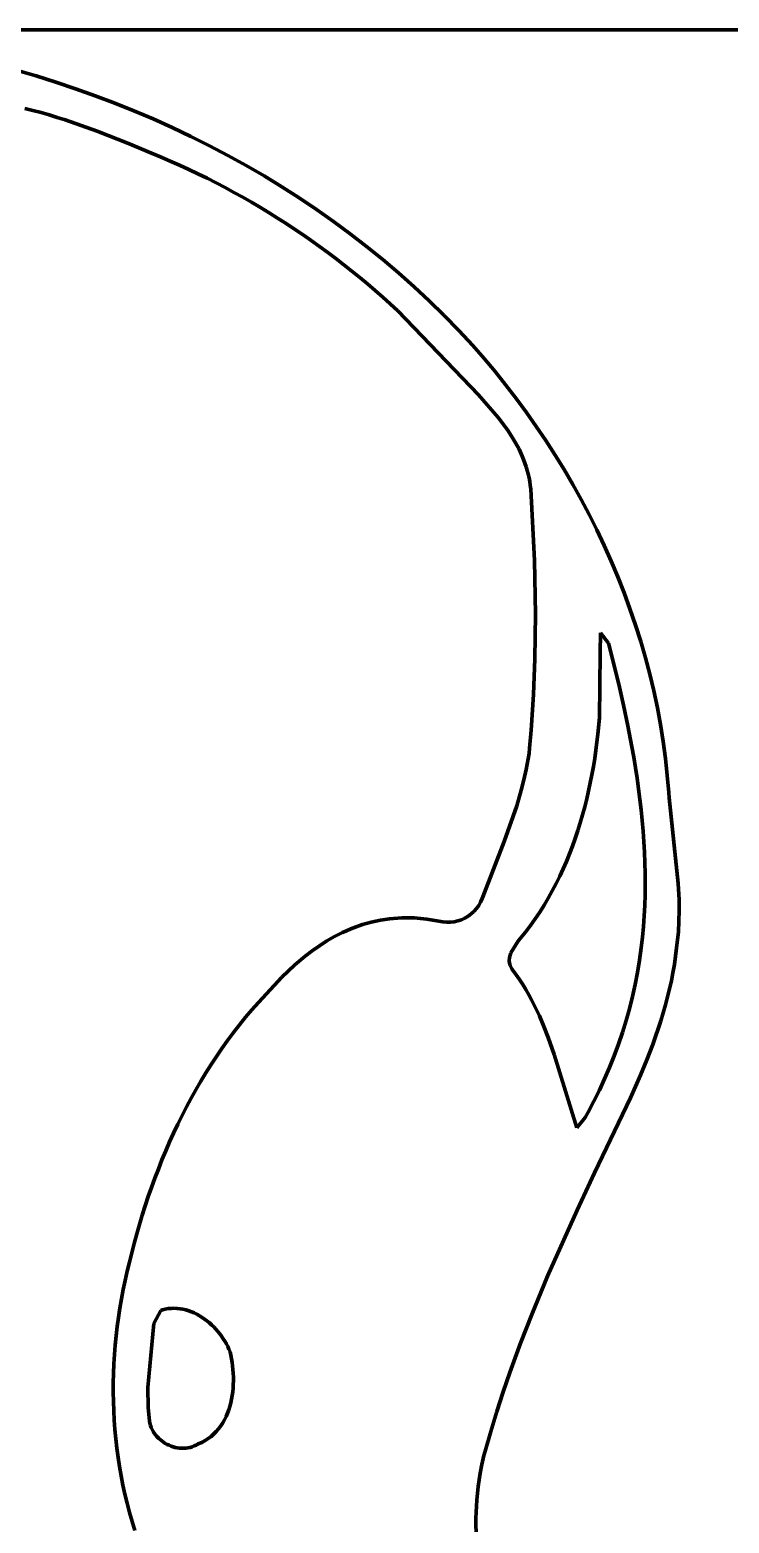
# Model space of a CAD drawing. Header units: millimetres. Extents: x 0 to 14, y 0 to 17.6.
# Drawn here: x 6.941 to 8.891, y 13.397 to 17.556 of the extents above; entities that cross this region are included whole.
import ezdxf

# ---------------------------------------------------------------- set-up
doc = ezdxf.new("R2010")
doc.units = ezdxf.units.MM
doc.layers.add('color#010506ff', color=7, linetype='CONTINUOUS', lineweight=100)
doc.layers.add('color#ffffffff', color=7, linetype='CONTINUOUS', lineweight=100)

msp = doc.modelspace()

# ---------------------------------------------------------------- linework, layer by layer
at = {"layer": 'color#010506ff'}
for p, q in [((6.9032, 17.4435), (6.9588, 17.4274)), ((6.9588, 17.4274), (7.0141, 17.4101)), ((7.0141, 17.4101), (7.0691, 17.3917)), ((7.0691, 17.3917), (7.1237, 17.3722)), ((7.1237, 17.3722), (7.1779, 17.3517)), ((7.1779, 17.3517), (7.2317, 17.3301)), ((6.9501, 17.3311), (6.9274, 17.3367)), ((6.9728, 17.325), (6.9501, 17.3311)), ((6.9953, 17.3186), (6.9728, 17.325)), ((7.0178, 17.3118), (6.9953, 17.3186)), ((7.0402, 17.3047), (7.0178, 17.3118)), ((7.0848, 17.2896), (7.0402, 17.3047)), ((7.2317, 17.3301), (7.285, 17.3074)), ((7.285, 17.3074), (7.3379, 17.2836)), ((7.129, 17.2735), (7.0848, 17.2896)), ((7.2164, 17.2391), (7.129, 17.2735)), ((7.3379, 17.2836), (7.3903, 17.2588)), ((7.3903, 17.2588), (7.4421, 17.2329)), ((7.281, 17.2121), (7.2164, 17.2391)), ((7.4421, 17.2329), (7.4934, 17.2059)), ((7.3071, 17.2013), (7.281, 17.2121)), ((7.333, 17.1901), (7.3071, 17.2013)), ((7.3588, 17.1786), (7.333, 17.1901)), ((7.3845, 17.1668), (7.3588, 17.1786)), ((7.4934, 17.2059), (7.5441, 17.1779)), ((7.5441, 17.1779), (7.5942, 17.1488)), ((7.41, 17.1547), (7.3845, 17.1668)), ((7.4354, 17.1422), (7.41, 17.1547)), ((7.4605, 17.1295), (7.4354, 17.1422)), ((7.5942, 17.1488), (7.6437, 17.1187)), ((7.4856, 17.1164), (7.4605, 17.1295)), ((7.5104, 17.103), (7.4856, 17.1164)), ((7.5351, 17.0893), (7.5104, 17.103)), ((7.6437, 17.1187), (7.6924, 17.0875)), ((7.5597, 17.0753), (7.5351, 17.0893)), ((7.584, 17.061), (7.5597, 17.0753)), ((7.6082, 17.0464), (7.584, 17.061)), ((7.6924, 17.0875), (7.7405, 17.0553)), ((7.7405, 17.0553), (7.7878, 17.022)), ((7.6322, 17.0315), (7.6082, 17.0464)), ((7.6559, 17.0163), (7.6322, 17.0315)), ((7.6795, 17.0007), (7.6559, 17.0163)), ((7.7878, 17.022), (7.8344, 16.9877)), ((7.7029, 16.9849), (7.6795, 17.0007)), ((7.7261, 16.9688), (7.7029, 16.9849)), ((7.7491, 16.9525), (7.7261, 16.9688)), ((7.8344, 16.9877), (7.8802, 16.9523)), ((7.7719, 16.9358), (7.7491, 16.9525)), ((7.7945, 16.9188), (7.7719, 16.9358)), ((7.8802, 16.9523), (7.9252, 16.9159)), ((7.8168, 16.9016), (7.7945, 16.9188)), ((7.839, 16.884), (7.8168, 16.9016)), ((7.9252, 16.9159), (7.9693, 16.8785)), ((7.8609, 16.8662), (7.839, 16.884)), ((7.8826, 16.8481), (7.8609, 16.8662)), ((7.904, 16.8297), (7.8826, 16.8481)), ((7.9693, 16.8785), (8.0126, 16.8401)), ((7.9252, 16.8111), (7.904, 16.8297)), ((7.9462, 16.7922), (7.9252, 16.8111)), ((8.0126, 16.8401), (8.055, 16.8006)), ((7.9669, 16.773), (7.9462, 16.7922)), ((8.1919, 16.5396), (7.9669, 16.773)), ((8.055, 16.8006), (8.0965, 16.7601)), ((8.0965, 16.7601), (8.1369, 16.7187)), ((8.1369, 16.7187), (8.1765, 16.6761)), ((8.1765, 16.6761), (8.2077, 16.6403)), ((8.2077, 16.6403), (8.2383, 16.6037)), ((8.2383, 16.6037), (8.2681, 16.5665)), ((8.2681, 16.5665), (8.2972, 16.5287)), ((8.2473, 16.4759), (8.1919, 16.5396)), ((8.2972, 16.5287), (8.3255, 16.4903)), ((8.2727, 16.4417), (8.2473, 16.4759)), ((8.3255, 16.4903), (8.353, 16.4513)), ((8.2844, 16.424), (8.2727, 16.4417)), ((8.353, 16.4513), (8.3798, 16.4117)), ((8.2952, 16.4059), (8.2844, 16.424)), ((8.3051, 16.3874), (8.2952, 16.4059)), ((8.314, 16.3683), (8.3051, 16.3874)), ((8.3798, 16.4117), (8.4056, 16.3715)), ((8.318, 16.3586), (8.314, 16.3683)), ((8.3217, 16.3488), (8.318, 16.3586)), ((8.325, 16.3389), (8.3217, 16.3488)), ((8.4056, 16.3715), (8.4307, 16.3308)), ((8.328, 16.3288), (8.325, 16.3389)), ((8.3307, 16.3187), (8.328, 16.3288)), ((8.333, 16.3083), (8.3307, 16.3187)), ((8.3349, 16.2979), (8.333, 16.3083)), ((8.4307, 16.3308), (8.4548, 16.2896)), ((8.3365, 16.2873), (8.3349, 16.2979)), ((8.3376, 16.2766), (8.3365, 16.2873)), ((8.348, 16.0777), (8.3376, 16.2766)), ((8.4548, 16.2896), (8.4781, 16.2479)), ((8.4781, 16.2479), (8.5004, 16.2056)), ((8.5004, 16.2056), (8.5219, 16.163)), ((8.5219, 16.163), (8.5424, 16.1198)), ((8.5424, 16.1198), (8.5619, 16.0763)), ((8.3507, 15.9284), (8.348, 16.0777)), ((8.5619, 16.0763), (8.5804, 16.0323)), ((8.5804, 16.0323), (8.5979, 15.9879)), ((8.5979, 15.9879), (8.6144, 15.9432)), ((8.3493, 15.8039), (8.3507, 15.9284)), ((8.6144, 15.9432), (8.6299, 15.8981)), ((8.6299, 15.8981), (8.6442, 15.8526)), ((8.5319, 15.8764), (8.531, 15.8193)), ((8.5546, 15.8477), (8.5319, 15.8764)), ((8.5832, 15.733), (8.5546, 15.8477)), ((8.6442, 15.8526), (8.6575, 15.8069)), ((8.3454, 15.7044), (8.3493, 15.8039)), ((8.531, 15.8193), (8.5296, 15.6399)), ((8.6575, 15.8069), (8.6697, 15.7608)), ((8.5964, 15.6752), (8.5832, 15.733)), ((8.6697, 15.7608), (8.6808, 15.7144)), ((8.339, 15.6051), (8.3454, 15.7044)), ((8.6808, 15.7144), (8.6907, 15.6678)), ((8.5296, 15.6399), (8.5251, 15.5945)), ((8.6086, 15.6172), (8.5964, 15.6752)), ((8.6907, 15.6678), (8.6994, 15.6209)), ((8.3347, 15.5554), (8.339, 15.6051)), ((8.6198, 15.5589), (8.6086, 15.6172)), ((8.6994, 15.6209), (8.707, 15.5738)), ((8.3329, 15.5404), (8.3347, 15.5554)), ((8.5224, 15.5718), (8.5194, 15.5491)), ((8.5251, 15.5945), (8.5224, 15.5718)), ((8.625, 15.5297), (8.6198, 15.5589)), ((8.707, 15.5738), (8.7134, 15.5265)), ((8.3254, 15.496), (8.3307, 15.5255)), ((8.3307, 15.5255), (8.3329, 15.5404)), ((8.516, 15.5265), (8.5123, 15.5038)), ((8.5194, 15.5491), (8.516, 15.5265)), ((8.6298, 15.5005), (8.625, 15.5297)), ((8.7134, 15.5265), (8.7185, 15.479)), ((8.3189, 15.4667), (8.3254, 15.496)), ((8.5083, 15.4812), (8.5038, 15.4587)), ((8.5123, 15.5038), (8.5083, 15.4812)), ((8.6343, 15.4712), (8.6298, 15.5005)), ((8.6385, 15.4418), (8.6343, 15.4712)), ((8.7185, 15.479), (8.7224, 15.4313)), ((8.2987, 15.3946), (8.3115, 15.4377)), ((8.3115, 15.4377), (8.3189, 15.4667)), ((8.499, 15.4363), (8.4938, 15.4139)), ((8.5038, 15.4587), (8.499, 15.4363)), ((8.6422, 15.4124), (8.6385, 15.4418)), ((8.7224, 15.4313), (8.7238, 15.4164)), ((8.2636, 15.2955), (8.2987, 15.3946)), ((8.4882, 15.3916), (8.4822, 15.3695)), ((8.4938, 15.4139), (8.4882, 15.3916)), ((8.6456, 15.383), (8.6422, 15.4124)), ((8.7238, 15.4164), (8.749, 15.178)), ((8.4758, 15.3475), (8.469, 15.3256)), ((8.4822, 15.3695), (8.4758, 15.3475)), ((8.6486, 15.3536), (8.6456, 15.383)), ((8.6511, 15.3241), (8.6486, 15.3536)), ((8.469, 15.3256), (8.4617, 15.3039)), ((8.6532, 15.2947), (8.6511, 15.3241)), ((8.204, 15.1413), (8.2636, 15.2955)), ((8.454, 15.2824), (8.4458, 15.261)), ((8.4617, 15.3039), (8.454, 15.2824)), ((8.6548, 15.2651), (8.6532, 15.2947)), ((8.656, 15.2356), (8.6548, 15.2651)), ((8.4371, 15.2399), (8.428, 15.2189)), ((8.4458, 15.261), (8.4371, 15.2399)), ((8.6566, 15.2061), (8.656, 15.2356)), ((8.4184, 15.1982), (8.4083, 15.1778)), ((8.428, 15.2189), (8.4184, 15.1982)), ((8.6568, 15.1765), (8.6566, 15.2061)), ((8.2023, 15.1361), (8.204, 15.1413)), ((8.3866, 15.1377), (8.3749, 15.118)), ((8.3977, 15.1576), (8.3866, 15.1377)), ((8.4083, 15.1778), (8.3977, 15.1576)), ((8.6554, 15.1174), (8.6563, 15.147)), ((8.6563, 15.147), (8.6568, 15.1765)), ((8.749, 15.178), (8.7512, 15.1332)), ((8.1717, 15.0934), (8.1795, 15.1004)), ((8.1795, 15.1004), (8.1865, 15.1083)), ((8.1865, 15.1083), (8.1927, 15.1169)), ((8.1927, 15.1169), (8.198, 15.1262)), ((8.198, 15.1262), (8.2023, 15.1361)), ((8.3627, 15.0987), (8.35, 15.0796)), ((8.3749, 15.118), (8.3627, 15.0987)), ((8.6538, 15.0878), (8.6554, 15.1174)), ((8.7516, 15.1034), (8.751, 15.0735)), ((8.7512, 15.1332), (8.7516, 15.1034)), ((7.8358, 15.0517), (7.8438, 15.055)), ((7.8438, 15.055), (7.8683, 15.0638)), ((7.8683, 15.0638), (7.8932, 15.0709)), ((7.8932, 15.0709), (7.9185, 15.0763)), ((7.9185, 15.0763), (7.9442, 15.08)), ((7.9442, 15.08), (7.9786, 15.0825)), ((7.9786, 15.0825), (8.0132, 15.0822)), ((8.0132, 15.0822), (8.0477, 15.0793)), ((8.0477, 15.0793), (8.0819, 15.0737)), ((8.0819, 15.0737), (8.0872, 15.0724)), ((8.0872, 15.0724), (8.0926, 15.0714)), ((8.0926, 15.0714), (8.1033, 15.0703)), ((8.1033, 15.0703), (8.1139, 15.0705)), ((8.1139, 15.0705), (8.1244, 15.0717)), ((8.1244, 15.0717), (8.1347, 15.0741)), ((8.1347, 15.0741), (8.1447, 15.0775)), ((8.1447, 15.0775), (8.1542, 15.0818)), ((8.1542, 15.0818), (8.1632, 15.0872)), ((8.1632, 15.0872), (8.1717, 15.0934)), ((8.3367, 15.0609), (8.3229, 15.0426)), ((8.35, 15.0796), (8.3367, 15.0609)), ((8.649, 15.0287), (8.6517, 15.0583)), ((8.6517, 15.0583), (8.6538, 15.0878)), ((8.751, 15.0735), (8.7493, 15.0436)), ((7.7486, 15.0048), (7.7694, 15.0181)), ((7.7694, 15.0181), (7.7908, 15.0304)), ((7.7908, 15.0304), (7.8018, 15.0362)), ((7.8018, 15.0362), (7.813, 15.0417)), ((7.813, 15.0417), (7.8243, 15.0468)), ((7.8243, 15.0468), (7.8358, 15.0517)), ((8.3021, 15.0171), (8.2823, 14.9852)), ((8.3084, 15.0246), (8.3021, 15.0171)), ((8.3229, 15.0426), (8.3084, 15.0246)), ((8.6456, 14.9991), (8.649, 15.0287)), ((8.7463, 15.0137), (8.7443, 14.9987)), ((8.748, 15.0287), (8.7463, 15.0137)), ((8.7493, 15.0436), (8.748, 15.0287)), ((7.6804, 14.9517), (7.7088, 14.9756)), ((7.7088, 14.9756), (7.7284, 14.9906)), ((7.7284, 14.9906), (7.7486, 15.0048)), ((8.2786, 14.9726), (8.2779, 14.963)), ((8.2823, 14.9852), (8.2786, 14.9726)), ((8.6409, 14.9649), (8.6456, 14.9991)), ((8.7415, 14.9756), (8.7381, 14.9527)), ((8.7443, 14.9987), (8.7415, 14.9756)), ((7.6441, 14.9177), (7.6804, 14.9517)), ((8.2779, 14.963), (8.2785, 14.9566)), ((8.2785, 14.9566), (8.2802, 14.9502)), ((8.2802, 14.9502), (8.2831, 14.9439)), ((8.2831, 14.9439), (8.285, 14.9408)), ((8.285, 14.9408), (8.2872, 14.9377)), ((8.2872, 14.9377), (8.2971, 14.9243)), ((8.6288, 14.8968), (8.6353, 14.9308)), ((8.6353, 14.9308), (8.6409, 14.9649)), ((8.7341, 14.9298), (8.7297, 14.9072)), ((8.7381, 14.9527), (8.7341, 14.9298)), ((7.5683, 14.8358), (7.6441, 14.9177)), ((8.2971, 14.9243), (8.3066, 14.9107)), ((8.3066, 14.9107), (8.3156, 14.8968)), ((8.3156, 14.8968), (8.3242, 14.8828)), ((8.6213, 14.8631), (8.6288, 14.8968)), ((8.7297, 14.9072), (8.7247, 14.8846)), ((8.3242, 14.8828), (8.3324, 14.8686)), ((8.3324, 14.8686), (8.3402, 14.8541)), ((8.3402, 14.8541), (8.3477, 14.8395)), ((8.6129, 14.8296), (8.6213, 14.8631)), ((8.7193, 14.8622), (8.7134, 14.8399)), ((8.7247, 14.8846), (8.7193, 14.8622)), ((7.5256, 14.7844), (7.5427, 14.8056)), ((7.5427, 14.8056), (7.5603, 14.8265)), ((7.5603, 14.8265), (7.5683, 14.8358)), ((8.3477, 14.8395), (8.3549, 14.8248)), ((8.3549, 14.8248), (8.3617, 14.8099)), ((8.3617, 14.8099), (8.3746, 14.7797)), ((8.6036, 14.7963), (8.6129, 14.8296)), ((8.7071, 14.8178), (8.7004, 14.7958)), ((8.7134, 14.8399), (8.7071, 14.8178)), ((7.509, 14.7629), (7.5256, 14.7844)), ((8.3746, 14.7797), (8.3864, 14.749)), ((8.5822, 14.7306), (8.5933, 14.7633)), ((8.5933, 14.7633), (8.6036, 14.7963)), ((8.6933, 14.7738), (8.6859, 14.752)), ((8.7004, 14.7958), (8.6933, 14.7738)), ((7.477, 14.7189), (7.4927, 14.741)), ((7.4927, 14.741), (7.509, 14.7629)), ((8.3864, 14.749), (8.4028, 14.7022)), ((8.5703, 14.6982), (8.5822, 14.7306)), ((8.6781, 14.7303), (8.6616, 14.6872)), ((8.6859, 14.752), (8.6781, 14.7303)), ((7.4467, 14.6737), (7.4616, 14.6964)), ((7.4616, 14.6964), (7.477, 14.7189)), ((8.4028, 14.7022), (8.4664, 14.4974)), ((8.5574, 14.6661), (8.5703, 14.6982)), ((8.6616, 14.6872), (8.644, 14.6445)), ((7.4181, 14.6275), (7.4322, 14.6508)), ((7.4322, 14.6508), (7.4467, 14.6737)), ((8.5437, 14.6344), (8.5574, 14.6661)), ((8.644, 14.6445), (8.616, 14.5809)), ((7.3912, 14.5803), (7.4045, 14.604)), ((7.4045, 14.604), (7.4181, 14.6275)), ((8.5139, 14.572), (8.5292, 14.603)), ((8.5292, 14.603), (8.5437, 14.6344)), ((7.366, 14.5322), (7.3784, 14.5564)), ((7.3784, 14.5564), (7.3912, 14.5803)), ((8.4978, 14.5415), (8.5139, 14.572)), ((8.616, 14.5809), (8.5157, 14.3728)), ((7.3539, 14.5078), (7.366, 14.5322)), ((8.4664, 14.4974), (8.4894, 14.5264)), ((8.4894, 14.5264), (8.4978, 14.5415)), ((7.3311, 14.4584), (7.3423, 14.4832)), ((7.3423, 14.4832), (7.3539, 14.5078)), ((7.3098, 14.4083), (7.3202, 14.4335)), ((7.3202, 14.4335), (7.3311, 14.4584)), ((7.2997, 14.3831), (7.3098, 14.4083)), ((7.2806, 14.332), (7.29, 14.3576)), ((7.29, 14.3576), (7.2997, 14.3831)), ((8.5157, 14.3728), (8.4668, 14.2686)), ((7.2631, 14.2805), (7.2717, 14.3063)), ((7.2717, 14.3063), (7.2806, 14.332)), ((7.2548, 14.2545), (7.2631, 14.2805)), ((8.4668, 14.2686), (8.3848, 14.0845)), ((7.2394, 14.2024), (7.247, 14.2285)), ((7.247, 14.2285), (7.2548, 14.2545)), ((7.2323, 14.1761), (7.2394, 14.2024)), ((7.2189, 14.1235), (7.2254, 14.1499)), ((7.2254, 14.1499), (7.2323, 14.1761)), ((7.207, 14.0727), (7.2128, 14.0982)), ((7.2128, 14.0982), (7.2189, 14.1235)), ((7.2017, 14.0472), (7.207, 14.0727)), ((8.3848, 14.0845), (8.3407, 13.9781)), ((7.1925, 13.9958), (7.1969, 14.0216)), ((7.1969, 14.0216), (7.2017, 14.0472)), ((7.1885, 13.97), (7.1925, 13.9958)), ((7.3063, 13.9888), (7.287, 13.9524)), ((7.3108, 13.9909), (7.3063, 13.9888)), ((7.3191, 13.9929), (7.3108, 13.9909)), ((7.3274, 13.9942), (7.3191, 13.9929)), ((7.3357, 13.995), (7.3274, 13.9942)), ((7.344, 13.9951), (7.3357, 13.995)), ((7.3522, 13.9948), (7.344, 13.9951)), ((7.3603, 13.9938), (7.3522, 13.9948)), ((7.3683, 13.9924), (7.3603, 13.9938)), ((7.3763, 13.9905), (7.3683, 13.9924)), ((7.3842, 13.9882), (7.3763, 13.9905)), ((7.3919, 13.9854), (7.3842, 13.9882)), ((7.3995, 13.9821), (7.3919, 13.9854)), ((7.407, 13.9785), (7.3995, 13.9821)), ((7.4143, 13.9744), (7.407, 13.9785)), ((7.4215, 13.97), (7.4143, 13.9744)), ((8.3407, 13.9781), (8.3094, 13.8977)), ((7.182, 13.9182), (7.185, 13.9441)), ((7.185, 13.9441), (7.1885, 13.97)), ((7.287, 13.9524), (7.2703, 13.7748)), ((7.4285, 13.9653), (7.4215, 13.97)), ((7.4352, 13.9602), (7.4285, 13.9653)), ((7.4418, 13.9548), (7.4352, 13.9602)), ((7.4482, 13.9492), (7.4418, 13.9548)), ((7.4543, 13.9433), (7.4482, 13.9492)), ((7.4601, 13.9371), (7.4543, 13.9433)), ((7.4657, 13.9307), (7.4601, 13.9371)), ((7.1774, 13.8662), (7.1795, 13.8922)), ((7.1795, 13.8922), (7.182, 13.9182)), ((7.4711, 13.9241), (7.4657, 13.9307)), ((7.4761, 13.9173), (7.4711, 13.9241)), ((7.4808, 13.9103), (7.4761, 13.9173)), ((7.4853, 13.9032), (7.4808, 13.9103)), ((7.4894, 13.896), (7.4853, 13.9032)), ((7.4931, 13.8887), (7.4894, 13.896)), ((8.3094, 13.8977), (8.2798, 13.8166)), ((7.1758, 13.8401), (7.1774, 13.8662)), ((7.4965, 13.8812), (7.4931, 13.8887)), ((7.4996, 13.8738), (7.4965, 13.8812)), ((7.5017, 13.8643), (7.4996, 13.8738)), ((7.5036, 13.8546), (7.5017, 13.8643)), ((7.5052, 13.8447), (7.5036, 13.8546)), ((7.1741, 13.788), (7.1747, 13.814)), ((7.1747, 13.814), (7.1758, 13.8401)), ((7.5066, 13.8347), (7.5052, 13.8447)), ((7.5076, 13.8245), (7.5066, 13.8347)), ((7.5083, 13.8142), (7.5076, 13.8245)), ((7.5088, 13.8038), (7.5083, 13.8142)), ((8.2798, 13.8166), (8.261, 13.7622)), ((7.174, 13.7619), (7.1741, 13.788)), ((7.2703, 13.7748), (7.2712, 13.7185)), ((7.5069, 13.7622), (7.5079, 13.7726)), ((7.5079, 13.7726), (7.5085, 13.783)), ((7.5085, 13.783), (7.5088, 13.7934)), ((7.5088, 13.7934), (7.5088, 13.8038)), ((7.1744, 13.7358), (7.174, 13.7619)), ((7.1752, 13.7097), (7.1744, 13.7358)), ((7.4989, 13.7219), (7.5015, 13.7317)), ((7.5015, 13.7317), (7.5037, 13.7418)), ((7.5037, 13.7418), (7.5055, 13.752)), ((7.5055, 13.752), (7.5069, 13.7622)), ((8.261, 13.7622), (8.2432, 13.7075)), ((7.1766, 13.6837), (7.1752, 13.7097)), ((7.1785, 13.6577), (7.1766, 13.6837)), ((7.2712, 13.7185), (7.2748, 13.681)), ((7.479, 13.6759), (7.4839, 13.6846)), ((7.4839, 13.6846), (7.4883, 13.6935)), ((7.4883, 13.6935), (7.4923, 13.7027)), ((7.4923, 13.7027), (7.4958, 13.7122)), ((7.4958, 13.7122), (7.4989, 13.7219)), ((8.2432, 13.7075), (8.2263, 13.6525)), ((7.1809, 13.6317), (7.1785, 13.6577)), ((7.2748, 13.681), (7.2761, 13.6749)), ((7.2761, 13.6749), (7.2778, 13.669)), ((7.2778, 13.669), (7.2799, 13.6633)), ((7.2799, 13.6633), (7.2824, 13.6578)), ((7.2824, 13.6578), (7.2852, 13.6525)), ((7.2852, 13.6525), (7.2884, 13.6475)), ((7.2884, 13.6475), (7.292, 13.6426)), ((7.292, 13.6426), (7.2958, 13.638)), ((7.4466, 13.6386), (7.4542, 13.6452)), ((7.4542, 13.6452), (7.4611, 13.6523)), ((7.4611, 13.6523), (7.4676, 13.6598)), ((7.4676, 13.6598), (7.4735, 13.6677)), ((7.4735, 13.6677), (7.479, 13.6759)), ((8.2263, 13.6525), (8.2104, 13.5971)), ((7.1838, 13.6058), (7.1809, 13.6317)), ((7.1873, 13.58), (7.1838, 13.6058)), ((7.2958, 13.638), (7.2999, 13.6337)), ((7.2999, 13.6337), (7.3043, 13.6296)), ((7.3043, 13.6296), (7.309, 13.6258)), ((7.309, 13.6258), (7.3138, 13.6223)), ((7.3138, 13.6223), (7.3189, 13.6191)), ((7.3189, 13.6191), (7.3241, 13.6162)), ((7.3241, 13.6162), (7.3295, 13.6136)), ((7.3295, 13.6136), (7.3351, 13.6114)), ((7.3351, 13.6114), (7.3408, 13.6095)), ((7.3408, 13.6095), (7.3465, 13.6079)), ((7.3465, 13.6079), (7.3524, 13.6067)), ((7.3524, 13.6067), (7.3583, 13.6059)), ((7.3583, 13.6059), (7.3643, 13.6055)), ((7.3643, 13.6055), (7.3702, 13.6055)), ((7.3702, 13.6055), (7.3762, 13.6058)), ((7.3762, 13.6058), (7.3821, 13.6067)), ((7.3821, 13.6067), (7.388, 13.6079)), ((7.388, 13.6079), (7.3939, 13.6096)), ((7.3939, 13.6096), (7.3996, 13.6117)), ((7.3996, 13.6117), (7.4053, 13.6143)), ((7.4053, 13.6143), (7.4108, 13.6174)), ((7.4108, 13.6174), (7.4206, 13.6218)), ((7.4206, 13.6218), (7.4299, 13.6269)), ((7.4299, 13.6269), (7.4385, 13.6325)), ((7.4385, 13.6325), (7.4466, 13.6386)), ((7.1912, 13.5542), (7.1873, 13.58)), ((8.2014, 13.5604), (8.1965, 13.5357)), ((8.2072, 13.5849), (8.2014, 13.5604)), ((8.2104, 13.5971), (8.2072, 13.5849)), ((7.1958, 13.5285), (7.1912, 13.5542)), ((7.2008, 13.5029), (7.1958, 13.5285)), ((8.1965, 13.5357), (8.1909, 13.4985)), ((7.2064, 13.4775), (7.2008, 13.5029)), ((7.2125, 13.4521), (7.2064, 13.4775)), ((8.1909, 13.4985), (8.1871, 13.4611)), ((7.2192, 13.4268), (7.2125, 13.4521)), ((8.1871, 13.4611), (8.1843, 13.4109)), ((7.2264, 13.4017), (7.2192, 13.4268)), ((7.2342, 13.3768), (7.2264, 13.4017)), ((8.1843, 13.4109), (8.1883, 13.2349))]:
    msp.add_line(p, q, dxfattribs=at)
at = {"layer": 'color#ffffffff'}
for p, q in [((0, 17.5556), (14.0139, 17.5556)), ((6.9588, 17.4274), (6.9032, 17.4435)), ((7.0141, 17.4101), (6.9588, 17.4274)), ((7.0691, 17.3917), (7.0141, 17.4101)), ((7.1237, 17.3722), (7.0691, 17.3917)), ((7.1779, 17.3517), (7.1237, 17.3722)), ((7.2317, 17.3301), (7.1779, 17.3517)), ((6.9274, 17.3367), (6.9501, 17.3311)), ((6.9501, 17.3311), (6.9728, 17.325)), ((6.9728, 17.325), (6.9953, 17.3186)), ((6.9953, 17.3186), (7.0178, 17.3118)), ((7.0178, 17.3118), (7.0402, 17.3047)), ((7.0402, 17.3047), (7.0848, 17.2896)), ((7.285, 17.3074), (7.2317, 17.3301)), ((7.3379, 17.2836), (7.285, 17.3074)), ((7.0848, 17.2896), (7.129, 17.2735)), ((7.129, 17.2735), (7.2164, 17.2391)), ((7.3903, 17.2588), (7.3379, 17.2836)), ((7.4421, 17.2329), (7.3903, 17.2588)), ((7.2164, 17.2391), (7.281, 17.2121)), ((7.4934, 17.2059), (7.4421, 17.2329)), ((7.281, 17.2121), (7.3071, 17.2013)), ((7.3071, 17.2013), (7.333, 17.1901)), ((7.333, 17.1901), (7.3588, 17.1786)), ((7.3588, 17.1786), (7.3845, 17.1668)), ((7.5441, 17.1779), (7.4934, 17.2059)), ((7.5942, 17.1488), (7.5441, 17.1779)), ((7.3845, 17.1668), (7.41, 17.1547)), ((7.41, 17.1547), (7.4354, 17.1422)), ((7.4354, 17.1422), (7.4605, 17.1295)), ((7.6437, 17.1187), (7.5942, 17.1488)), ((7.4605, 17.1295), (7.4856, 17.1164)), ((7.4856, 17.1164), (7.5104, 17.103)), ((7.5104, 17.103), (7.5351, 17.0893)), ((7.6924, 17.0875), (7.6437, 17.1187)), ((7.5351, 17.0893), (7.5597, 17.0753)), ((7.5597, 17.0753), (7.584, 17.061)), ((7.584, 17.061), (7.6082, 17.0464)), ((7.7405, 17.0553), (7.6924, 17.0875)), ((7.7878, 17.022), (7.7405, 17.0553)), ((7.6082, 17.0464), (7.6322, 17.0315)), ((7.6322, 17.0315), (7.6559, 17.0163)), ((7.6559, 17.0163), (7.6795, 17.0007)), ((7.8344, 16.9877), (7.7878, 17.022)), ((7.6795, 17.0007), (7.7029, 16.9849)), ((7.7029, 16.9849), (7.7261, 16.9688)), ((7.7261, 16.9688), (7.7491, 16.9525)), ((7.8802, 16.9523), (7.8344, 16.9877)), ((7.7491, 16.9525), (7.7719, 16.9358)), ((7.7719, 16.9358), (7.7945, 16.9188)), ((7.9252, 16.9159), (7.8802, 16.9523)), ((7.7945, 16.9188), (7.8168, 16.9016)), ((7.8168, 16.9016), (7.839, 16.884)), ((7.9693, 16.8785), (7.9252, 16.9159)), ((7.839, 16.884), (7.8609, 16.8662)), ((7.8609, 16.8662), (7.8826, 16.8481)), ((7.8826, 16.8481), (7.904, 16.8297)), ((8.0126, 16.8401), (7.9693, 16.8785)), ((7.904, 16.8297), (7.9252, 16.8111)), ((7.9252, 16.8111), (7.9462, 16.7922)), ((8.055, 16.8006), (8.0126, 16.8401)), ((7.9462, 16.7922), (7.9669, 16.773)), ((7.9669, 16.773), (8.1919, 16.5396)), ((8.0965, 16.7601), (8.055, 16.8006)), ((8.1369, 16.7187), (8.0965, 16.7601)), ((8.1765, 16.6761), (8.1369, 16.7187)), ((8.2077, 16.6403), (8.1765, 16.6761)), ((8.2383, 16.6037), (8.2077, 16.6403)), ((8.2681, 16.5665), (8.2383, 16.6037)), ((8.2972, 16.5287), (8.2681, 16.5665)), ((8.1919, 16.5396), (8.2473, 16.4759)), ((8.3255, 16.4903), (8.2972, 16.5287)), ((8.2473, 16.4759), (8.2727, 16.4417)), ((8.353, 16.4513), (8.3255, 16.4903)), ((8.2727, 16.4417), (8.2844, 16.424)), ((8.3798, 16.4117), (8.353, 16.4513)), ((8.2844, 16.424), (8.2952, 16.4059)), ((8.2952, 16.4059), (8.3051, 16.3874)), ((8.3051, 16.3874), (8.314, 16.3683)), ((8.4056, 16.3715), (8.3798, 16.4117)), ((8.314, 16.3683), (8.318, 16.3586)), ((8.318, 16.3586), (8.3217, 16.3488)), ((8.3217, 16.3488), (8.325, 16.3389)), ((8.4307, 16.3308), (8.4056, 16.3715)), ((8.325, 16.3389), (8.328, 16.3288)), ((8.328, 16.3288), (8.3307, 16.3187)), ((8.3307, 16.3187), (8.333, 16.3083)), ((8.333, 16.3083), (8.3349, 16.2979)), ((8.4548, 16.2896), (8.4307, 16.3308)), ((8.3349, 16.2979), (8.3365, 16.2873)), ((8.3365, 16.2873), (8.3376, 16.2766)), ((8.3376, 16.2766), (8.348, 16.0777)), ((8.4781, 16.2479), (8.4548, 16.2896)), ((8.5004, 16.2056), (8.4781, 16.2479)), ((8.5219, 16.163), (8.5004, 16.2056)), ((8.5424, 16.1198), (8.5219, 16.163)), ((8.5619, 16.0763), (8.5424, 16.1198)), ((8.348, 16.0777), (8.3507, 15.9284)), ((8.5804, 16.0323), (8.5619, 16.0763)), ((8.5979, 15.9879), (8.5804, 16.0323)), ((8.6144, 15.9432), (8.5979, 15.9879)), ((8.3507, 15.9284), (8.3493, 15.8039)), ((8.6299, 15.8981), (8.6144, 15.9432)), ((8.6442, 15.8526), (8.6299, 15.8981)), ((8.531, 15.8193), (8.5319, 15.8764)), ((8.5319, 15.8764), (8.5546, 15.8477)), ((8.5546, 15.8477), (8.5832, 15.733)), ((8.6575, 15.8069), (8.6442, 15.8526)), ((8.3493, 15.8039), (8.3454, 15.7044)), ((8.5296, 15.6399), (8.531, 15.8193)), ((8.6697, 15.7608), (8.6575, 15.8069)), ((8.5832, 15.733), (8.5964, 15.6752)), ((8.6808, 15.7144), (8.6697, 15.7608)), ((8.3454, 15.7044), (8.339, 15.6051)), ((8.6907, 15.6678), (8.6808, 15.7144)), ((8.5251, 15.5945), (8.5296, 15.6399)), ((8.5964, 15.6752), (8.6086, 15.6172)), ((8.6994, 15.6209), (8.6907, 15.6678)), ((8.339, 15.6051), (8.3347, 15.5554)), ((8.6086, 15.6172), (8.6198, 15.5589)), ((8.707, 15.5738), (8.6994, 15.6209)), ((8.3347, 15.5554), (8.3329, 15.5404)), ((8.5194, 15.5491), (8.5224, 15.5718)), ((8.5224, 15.5718), (8.5251, 15.5945)), ((8.6198, 15.5589), (8.625, 15.5297)), ((8.7134, 15.5265), (8.707, 15.5738)), ((8.3307, 15.5255), (8.3254, 15.496)), ((8.3329, 15.5404), (8.3307, 15.5255)), ((8.5123, 15.5038), (8.516, 15.5265)), ((8.516, 15.5265), (8.5194, 15.5491)), ((8.625, 15.5297), (8.6298, 15.5005)), ((8.7185, 15.479), (8.7134, 15.5265)), ((8.3254, 15.496), (8.3189, 15.4667)), ((8.5038, 15.4587), (8.5083, 15.4812)), ((8.5083, 15.4812), (8.5123, 15.5038)), ((8.6298, 15.5005), (8.6343, 15.4712)), ((8.6343, 15.4712), (8.6385, 15.4418)), ((8.7224, 15.4313), (8.7185, 15.479)), ((8.3115, 15.4377), (8.2987, 15.3946)), ((8.3189, 15.4667), (8.3115, 15.4377)), ((8.4938, 15.4139), (8.499, 15.4363)), ((8.499, 15.4363), (8.5038, 15.4587)), ((8.6385, 15.4418), (8.6422, 15.4124)), ((8.7238, 15.4164), (8.7224, 15.4313)), ((8.2987, 15.3946), (8.2636, 15.2955)), ((8.4822, 15.3695), (8.4882, 15.3916)), ((8.4882, 15.3916), (8.4938, 15.4139)), ((8.6422, 15.4124), (8.6456, 15.383)), ((8.749, 15.178), (8.7238, 15.4164)), ((8.469, 15.3256), (8.4758, 15.3475)), ((8.4758, 15.3475), (8.4822, 15.3695)), ((8.6456, 15.383), (8.6486, 15.3536)), ((8.6486, 15.3536), (8.6511, 15.3241)), ((8.4617, 15.3039), (8.469, 15.3256)), ((8.6511, 15.3241), (8.6532, 15.2947)), ((8.2636, 15.2955), (8.204, 15.1413)), ((8.4458, 15.261), (8.454, 15.2824)), ((8.454, 15.2824), (8.4617, 15.3039)), ((8.6532, 15.2947), (8.6548, 15.2651)), ((8.6548, 15.2651), (8.656, 15.2356)), ((8.428, 15.2189), (8.4371, 15.2399)), ((8.4371, 15.2399), (8.4458, 15.261)), ((8.656, 15.2356), (8.6566, 15.2061)), ((8.4083, 15.1778), (8.4184, 15.1982)), ((8.4184, 15.1982), (8.428, 15.2189)), ((8.6566, 15.2061), (8.6568, 15.1765)), ((8.204, 15.1413), (8.2023, 15.1361)), ((8.3749, 15.118), (8.3866, 15.1377)), ((8.3866, 15.1377), (8.3977, 15.1576)), ((8.3977, 15.1576), (8.4083, 15.1778)), ((8.6563, 15.147), (8.6554, 15.1174)), ((8.6568, 15.1765), (8.6563, 15.147)), ((8.7512, 15.1332), (8.749, 15.178)), ((8.1795, 15.1004), (8.1717, 15.0934)), ((8.1865, 15.1083), (8.1795, 15.1004)), ((8.1927, 15.1169), (8.1865, 15.1083)), ((8.198, 15.1262), (8.1927, 15.1169)), ((8.2023, 15.1361), (8.198, 15.1262)), ((8.35, 15.0796), (8.3627, 15.0987)), ((8.3627, 15.0987), (8.3749, 15.118)), ((8.6554, 15.1174), (8.6538, 15.0878)), ((8.751, 15.0735), (8.7516, 15.1034)), ((8.7516, 15.1034), (8.7512, 15.1332)), ((7.8438, 15.055), (7.8358, 15.0517)), ((7.8683, 15.0638), (7.8438, 15.055)), ((7.8932, 15.0709), (7.8683, 15.0638)), ((7.9185, 15.0763), (7.8932, 15.0709)), ((7.9442, 15.08), (7.9185, 15.0763)), ((7.9786, 15.0825), (7.9442, 15.08)), ((8.0132, 15.0822), (7.9786, 15.0825)), ((8.0477, 15.0793), (8.0132, 15.0822)), ((8.0819, 15.0737), (8.0477, 15.0793)), ((8.0872, 15.0724), (8.0819, 15.0737)), ((8.0926, 15.0714), (8.0872, 15.0724)), ((8.1033, 15.0703), (8.0926, 15.0714)), ((8.1139, 15.0705), (8.1033, 15.0703)), ((8.1244, 15.0717), (8.1139, 15.0705)), ((8.1347, 15.0741), (8.1244, 15.0717)), ((8.1447, 15.0775), (8.1347, 15.0741)), ((8.1542, 15.0818), (8.1447, 15.0775)), ((8.1632, 15.0872), (8.1542, 15.0818)), ((8.1717, 15.0934), (8.1632, 15.0872)), ((8.3229, 15.0426), (8.3367, 15.0609)), ((8.3367, 15.0609), (8.35, 15.0796)), ((8.6517, 15.0583), (8.649, 15.0287)), ((8.6538, 15.0878), (8.6517, 15.0583)), ((8.7493, 15.0436), (8.751, 15.0735)), ((7.7694, 15.0181), (7.7486, 15.0048)), ((7.7908, 15.0304), (7.7694, 15.0181)), ((7.8018, 15.0362), (7.7908, 15.0304)), ((7.813, 15.0417), (7.8018, 15.0362)), ((7.8243, 15.0468), (7.813, 15.0417)), ((7.8358, 15.0517), (7.8243, 15.0468)), ((8.2823, 14.9852), (8.3021, 15.0171)), ((8.3021, 15.0171), (8.3084, 15.0246)), ((8.3084, 15.0246), (8.3229, 15.0426)), ((8.649, 15.0287), (8.6456, 14.9991)), ((8.7443, 14.9987), (8.7463, 15.0137)), ((8.7463, 15.0137), (8.748, 15.0287)), ((8.748, 15.0287), (8.7493, 15.0436)), ((7.7088, 14.9756), (7.6804, 14.9517)), ((7.7284, 14.9906), (7.7088, 14.9756)), ((7.7486, 15.0048), (7.7284, 14.9906)), ((8.2779, 14.963), (8.2786, 14.9726)), ((8.2786, 14.9726), (8.2823, 14.9852)), ((8.6456, 14.9991), (8.6409, 14.9649)), ((8.7381, 14.9527), (8.7415, 14.9756)), ((8.7415, 14.9756), (8.7443, 14.9987)), ((7.6804, 14.9517), (7.6441, 14.9177)), ((8.2785, 14.9566), (8.2779, 14.963)), ((8.2802, 14.9502), (8.2785, 14.9566)), ((8.2831, 14.9439), (8.2802, 14.9502)), ((8.285, 14.9408), (8.2831, 14.9439)), ((8.2872, 14.9377), (8.285, 14.9408)), ((8.2971, 14.9243), (8.2872, 14.9377)), ((8.6353, 14.9308), (8.6288, 14.8968)), ((8.6409, 14.9649), (8.6353, 14.9308)), ((8.7297, 14.9072), (8.7341, 14.9298)), ((8.7341, 14.9298), (8.7381, 14.9527)), ((7.6441, 14.9177), (7.5683, 14.8358)), ((8.3066, 14.9107), (8.2971, 14.9243)), ((8.3156, 14.8968), (8.3066, 14.9107)), ((8.3242, 14.8828), (8.3156, 14.8968)), ((8.6288, 14.8968), (8.6213, 14.8631)), ((8.7247, 14.8846), (8.7297, 14.9072)), ((8.3324, 14.8686), (8.3242, 14.8828)), ((8.3402, 14.8541), (8.3324, 14.8686)), ((8.3477, 14.8395), (8.3402, 14.8541)), ((8.6213, 14.8631), (8.6129, 14.8296)), ((8.7134, 14.8399), (8.7193, 14.8622)), ((8.7193, 14.8622), (8.7247, 14.8846)), ((7.5427, 14.8056), (7.5256, 14.7844)), ((7.5603, 14.8265), (7.5427, 14.8056)), ((7.5683, 14.8358), (7.5603, 14.8265)), ((8.3549, 14.8248), (8.3477, 14.8395)), ((8.3617, 14.8099), (8.3549, 14.8248)), ((8.3746, 14.7797), (8.3617, 14.8099)), ((8.6129, 14.8296), (8.6036, 14.7963)), ((8.7004, 14.7958), (8.7071, 14.8178)), ((8.7071, 14.8178), (8.7134, 14.8399)), ((7.5256, 14.7844), (7.509, 14.7629)), ((8.3864, 14.749), (8.3746, 14.7797)), ((8.5933, 14.7633), (8.5822, 14.7306)), ((8.6036, 14.7963), (8.5933, 14.7633)), ((8.6859, 14.752), (8.6933, 14.7738)), ((8.6933, 14.7738), (8.7004, 14.7958)), ((7.4927, 14.741), (7.477, 14.7189)), ((7.509, 14.7629), (7.4927, 14.741)), ((8.4028, 14.7022), (8.3864, 14.749)), ((8.5822, 14.7306), (8.5703, 14.6982)), ((8.6616, 14.6872), (8.6781, 14.7303)), ((8.6781, 14.7303), (8.6859, 14.752)), ((7.4616, 14.6964), (7.4467, 14.6737)), ((7.477, 14.7189), (7.4616, 14.6964)), ((8.4664, 14.4974), (8.4028, 14.7022)), ((8.5703, 14.6982), (8.5574, 14.6661)), ((8.644, 14.6445), (8.6616, 14.6872)), ((7.4322, 14.6508), (7.4181, 14.6275)), ((7.4467, 14.6737), (7.4322, 14.6508)), ((8.5574, 14.6661), (8.5437, 14.6344)), ((8.616, 14.5809), (8.644, 14.6445)), ((7.4045, 14.604), (7.3912, 14.5803)), ((7.4181, 14.6275), (7.4045, 14.604)), ((8.5292, 14.603), (8.5139, 14.572)), ((8.5437, 14.6344), (8.5292, 14.603)), ((7.3784, 14.5564), (7.366, 14.5322)), ((7.3912, 14.5803), (7.3784, 14.5564)), ((8.5139, 14.572), (8.4978, 14.5415)), ((8.5157, 14.3728), (8.616, 14.5809)), ((7.366, 14.5322), (7.3539, 14.5078)), ((8.4894, 14.5264), (8.4664, 14.4974)), ((8.4978, 14.5415), (8.4894, 14.5264)), ((7.3423, 14.4832), (7.3311, 14.4584)), ((7.3539, 14.5078), (7.3423, 14.4832)), ((7.3202, 14.4335), (7.3098, 14.4083)), ((7.3311, 14.4584), (7.3202, 14.4335)), ((7.3098, 14.4083), (7.2997, 14.3831)), ((7.29, 14.3576), (7.2806, 14.332)), ((7.2997, 14.3831), (7.29, 14.3576)), ((8.4668, 14.2686), (8.5157, 14.3728)), ((7.2717, 14.3063), (7.2631, 14.2805)), ((7.2806, 14.332), (7.2717, 14.3063)), ((7.2631, 14.2805), (7.2548, 14.2545)), ((8.3848, 14.0845), (8.4668, 14.2686)), ((7.247, 14.2285), (7.2394, 14.2024)), ((7.2548, 14.2545), (7.247, 14.2285)), ((7.2394, 14.2024), (7.2323, 14.1761)), ((7.2254, 14.1499), (7.2189, 14.1235)), ((7.2323, 14.1761), (7.2254, 14.1499)), ((7.2128, 14.0982), (7.207, 14.0727)), ((7.2189, 14.1235), (7.2128, 14.0982)), ((7.207, 14.0727), (7.2017, 14.0472)), ((8.3407, 13.9781), (8.3848, 14.0845)), ((7.1969, 14.0216), (7.1925, 13.9958)), ((7.2017, 14.0472), (7.1969, 14.0216)), ((7.1925, 13.9958), (7.1885, 13.97)), ((7.287, 13.9524), (7.3063, 13.9888)), ((7.3063, 13.9888), (7.3108, 13.9909)), ((7.3108, 13.9909), (7.3191, 13.9929)), ((7.3191, 13.9929), (7.3274, 13.9942)), ((7.3274, 13.9942), (7.3357, 13.995)), ((7.3357, 13.995), (7.344, 13.9951)), ((7.344, 13.9951), (7.3522, 13.9948)), ((7.3522, 13.9948), (7.3603, 13.9938)), ((7.3603, 13.9938), (7.3683, 13.9924)), ((7.3683, 13.9924), (7.3763, 13.9905)), ((7.3763, 13.9905), (7.3842, 13.9882)), ((7.3842, 13.9882), (7.3919, 13.9854)), ((7.3919, 13.9854), (7.3995, 13.9821)), ((7.3995, 13.9821), (7.407, 13.9785)), ((7.407, 13.9785), (7.4143, 13.9744)), ((7.4143, 13.9744), (7.4215, 13.97)), ((8.3094, 13.8977), (8.3407, 13.9781)), ((7.185, 13.9441), (7.182, 13.9182)), ((7.1885, 13.97), (7.185, 13.9441)), ((7.2703, 13.7748), (7.287, 13.9524)), ((7.4215, 13.97), (7.4285, 13.9653)), ((7.4285, 13.9653), (7.4352, 13.9602)), ((7.4352, 13.9602), (7.4418, 13.9548)), ((7.4418, 13.9548), (7.4482, 13.9492)), ((7.4482, 13.9492), (7.4543, 13.9433)), ((7.4543, 13.9433), (7.4601, 13.9371)), ((7.4601, 13.9371), (7.4657, 13.9307)), ((7.1795, 13.8922), (7.1774, 13.8662)), ((7.182, 13.9182), (7.1795, 13.8922)), ((7.4657, 13.9307), (7.4711, 13.9241)), ((7.4711, 13.9241), (7.4761, 13.9173)), ((7.4761, 13.9173), (7.4808, 13.9103)), ((7.4808, 13.9103), (7.4853, 13.9032)), ((7.4853, 13.9032), (7.4894, 13.896)), ((7.4894, 13.896), (7.4931, 13.8887)), ((8.2798, 13.8166), (8.3094, 13.8977)), ((7.1774, 13.8662), (7.1758, 13.8401)), ((7.4931, 13.8887), (7.4965, 13.8812)), ((7.4965, 13.8812), (7.4996, 13.8738)), ((7.4996, 13.8738), (7.5017, 13.8643)), ((7.5017, 13.8643), (7.5036, 13.8546)), ((7.5036, 13.8546), (7.5052, 13.8447)), ((7.1747, 13.814), (7.1741, 13.788)), ((7.1758, 13.8401), (7.1747, 13.814)), ((7.5052, 13.8447), (7.5066, 13.8347)), ((7.5066, 13.8347), (7.5076, 13.8245)), ((7.5076, 13.8245), (7.5083, 13.8142)), ((7.5083, 13.8142), (7.5088, 13.8038)), ((8.261, 13.7622), (8.2798, 13.8166)), ((7.1741, 13.788), (7.174, 13.7619)), ((7.2712, 13.7185), (7.2703, 13.7748)), ((7.5079, 13.7726), (7.5069, 13.7622)), ((7.5085, 13.783), (7.5079, 13.7726)), ((7.5088, 13.7934), (7.5085, 13.783)), ((7.5088, 13.8038), (7.5088, 13.7934)), ((7.174, 13.7619), (7.1744, 13.7358)), ((7.1744, 13.7358), (7.1752, 13.7097)), ((7.5015, 13.7317), (7.4989, 13.7219)), ((7.5037, 13.7418), (7.5015, 13.7317)), ((7.5055, 13.752), (7.5037, 13.7418)), ((7.5069, 13.7622), (7.5055, 13.752)), ((8.2432, 13.7075), (8.261, 13.7622)), ((7.1752, 13.7097), (7.1766, 13.6837)), ((7.1766, 13.6837), (7.1785, 13.6577)), ((7.2748, 13.681), (7.2712, 13.7185)), ((7.4839, 13.6846), (7.479, 13.6759)), ((7.4883, 13.6935), (7.4839, 13.6846)), ((7.4923, 13.7027), (7.4883, 13.6935)), ((7.4958, 13.7122), (7.4923, 13.7027)), ((7.4989, 13.7219), (7.4958, 13.7122)), ((8.2263, 13.6525), (8.2432, 13.7075)), ((7.1785, 13.6577), (7.1809, 13.6317)), ((7.2761, 13.6749), (7.2748, 13.681)), ((7.2778, 13.669), (7.2761, 13.6749)), ((7.2799, 13.6633), (7.2778, 13.669)), ((7.2824, 13.6578), (7.2799, 13.6633)), ((7.2852, 13.6525), (7.2824, 13.6578)), ((7.2884, 13.6475), (7.2852, 13.6525)), ((7.292, 13.6426), (7.2884, 13.6475)), ((7.2958, 13.638), (7.292, 13.6426)), ((7.4542, 13.6452), (7.4466, 13.6386)), ((7.4611, 13.6523), (7.4542, 13.6452)), ((7.4676, 13.6598), (7.4611, 13.6523)), ((7.4735, 13.6677), (7.4676, 13.6598)), ((7.479, 13.6759), (7.4735, 13.6677)), ((8.2104, 13.5971), (8.2263, 13.6525)), ((7.1809, 13.6317), (7.1838, 13.6058)), ((7.1838, 13.6058), (7.1873, 13.58)), ((7.2999, 13.6337), (7.2958, 13.638)), ((7.3043, 13.6296), (7.2999, 13.6337)), ((7.309, 13.6258), (7.3043, 13.6296)), ((7.3138, 13.6223), (7.309, 13.6258)), ((7.3189, 13.6191), (7.3138, 13.6223)), ((7.3241, 13.6162), (7.3189, 13.6191)), ((7.3295, 13.6136), (7.3241, 13.6162)), ((7.3351, 13.6114), (7.3295, 13.6136)), ((7.3408, 13.6095), (7.3351, 13.6114)), ((7.3465, 13.6079), (7.3408, 13.6095)), ((7.3524, 13.6067), (7.3465, 13.6079)), ((7.3583, 13.6059), (7.3524, 13.6067)), ((7.3643, 13.6055), (7.3583, 13.6059)), ((7.3702, 13.6055), (7.3643, 13.6055)), ((7.3762, 13.6058), (7.3702, 13.6055)), ((7.3821, 13.6067), (7.3762, 13.6058)), ((7.388, 13.6079), (7.3821, 13.6067)), ((7.3939, 13.6096), (7.388, 13.6079)), ((7.3996, 13.6117), (7.3939, 13.6096)), ((7.4053, 13.6143), (7.3996, 13.6117)), ((7.4108, 13.6174), (7.4053, 13.6143)), ((7.4206, 13.6218), (7.4108, 13.6174)), ((7.4299, 13.6269), (7.4206, 13.6218)), ((7.4385, 13.6325), (7.4299, 13.6269)), ((7.4466, 13.6386), (7.4385, 13.6325)), ((7.1873, 13.58), (7.1912, 13.5542)), ((8.1965, 13.5357), (8.2014, 13.5604)), ((8.2014, 13.5604), (8.2072, 13.5849)), ((8.2072, 13.5849), (8.2104, 13.5971)), ((7.1912, 13.5542), (7.1958, 13.5285)), ((7.1958, 13.5285), (7.2008, 13.5029)), ((8.1909, 13.4985), (8.1965, 13.5357)), ((7.2008, 13.5029), (7.2064, 13.4775)), ((7.2064, 13.4775), (7.2125, 13.4521)), ((8.1871, 13.4611), (8.1909, 13.4985)), ((7.2125, 13.4521), (7.2192, 13.4268)), ((8.1843, 13.4109), (8.1871, 13.4611)), ((7.2192, 13.4268), (7.2264, 13.4017)), ((7.2264, 13.4017), (7.2342, 13.3768)), ((8.1883, 13.2349), (8.1843, 13.4109))]:
    msp.add_line(p, q, dxfattribs=at)

doc.saveas('drawing.dxf')
